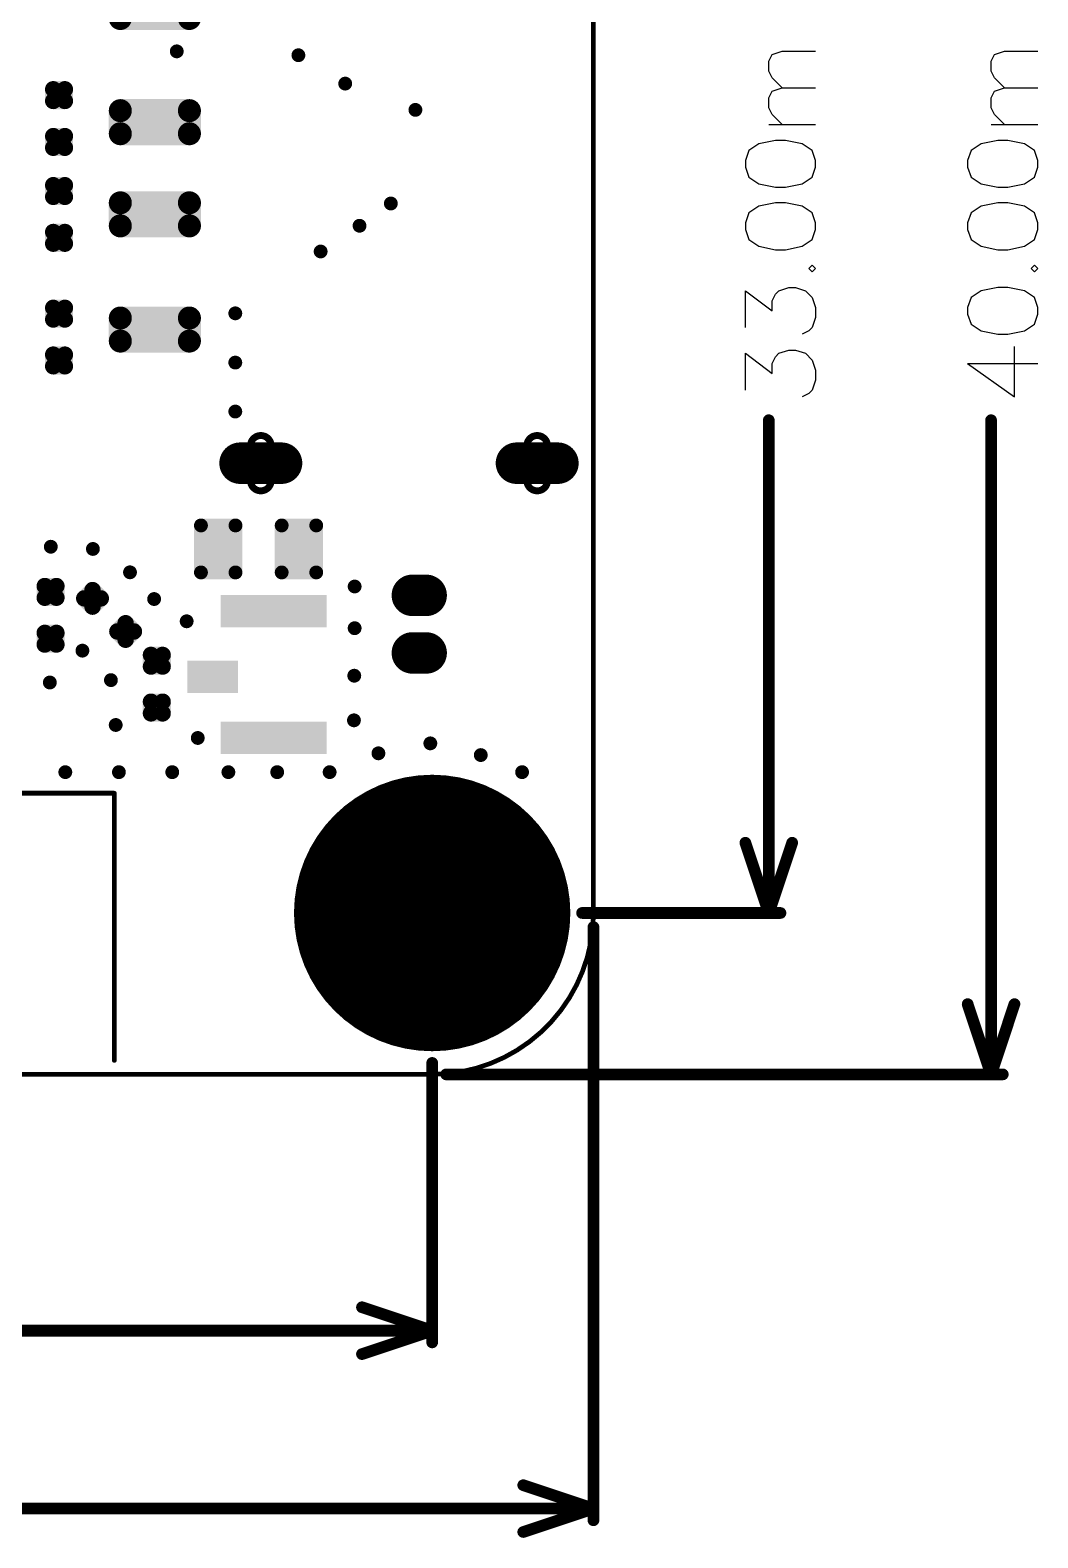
# Model space of a CAD drawing. Header units: millimetres. Extents: x 135.3 to 226.6, y 69.5 to 125.
# Drawn here: x 204.75 to 226.63, y 69.9 to 102.62 of the extents above; entities that cross this region are included whole.
import ezdxf

# ---------------------------------------------------------------- set-up
doc = ezdxf.new("R2010")
doc.units = ezdxf.units.MM
for name, color, linetype in [('Mechanical1', 6, 'Continuous'), ('Mechanical13', 56, 'Continuous'), ('Mechanical9', 56, 'Continuous'), ('PadHoleLayer', 156, 'Continuous'), ('TopSolder', 216, 'Continuous'), ('ViaHoleLayer', 16, 'Continuous')]:
    doc.layers.add(name, color=color, linetype=linetype)

# ---------------------------------------------------------------- blocks, each defined once
blk = doc.blocks.new('IPEX_8')
at = {"layer": 'TopSolder'}
for points in [[(-1.073, 2.651), (-1.775, 2.651), (-1.073, 0.349), (-1.775, 0.349)], [(1.673, 2.651), (0.971, 2.651), (1.673, 0.349), (0.971, 0.349)], [(0.351, 0.726), (-0.351, 0.726), (0.351, -0.376), (-0.351, -0.376)]]:
    blk.add_solid(points, dxfattribs=at)
blk = doc.blocks.new('0402R_N_HIGHDENSITY_9')
at = {"layer": 'TopSolder', "const_width": 0.178}
for points in [[(-0.724, 0.127, 1), (-0.546, 0.127, 1)], [(-0.724, -0.127, 1), (-0.546, -0.127, 1)], [(-0.47, 0.127, 1), (-0.292, 0.127, 1)], [(-0.47, -0.127, 1), (-0.292, -0.127, 1)], [(0.292, 0.127, 1), (0.47, 0.127, 1)], [(0.292, -0.127, 1), (0.47, -0.127, 1)], [(0.546, 0.127, 1), (0.724, 0.127, 1)], [(0.546, -0.127, 1), (0.724, -0.127, 1)]]:
    blk.add_lwpolyline(points, format="xyb", close=True, dxfattribs=at)
at = {"layer": 'TopSolder'}
for points in [[(-0.813, -0.127), (-0.203, -0.127), (-0.813, 0.127), (-0.203, 0.127)], [(-0.635, -0.305), (-0.381, -0.305), (-0.635, 0.305), (-0.381, 0.305)], [(0.203, -0.127), (0.813, -0.127), (0.203, 0.127), (0.813, 0.127)], [(0.381, -0.305), (0.635, -0.305), (0.381, 0.305), (0.635, 0.305)]]:
    blk.add_solid(points, dxfattribs=at)
blk = doc.blocks.new('0402C_N_HIGHDENSITY_10')
at = {"layer": 'TopSolder', "const_width": 0.1778}
for points in [[(-0.7239, 0.127, 1), (-0.5461, 0.127, 1)], [(-0.7239, -0.127, 1), (-0.5461, -0.127, 1)], [(-0.4699, 0.127, 1), (-0.2921, 0.127, 1)], [(-0.4699, -0.127, 1), (-0.2921, -0.127, 1)], [(0.2921, 0.127, 1), (0.4699, 0.127, 1)], [(0.2921, -0.127, 1), (0.4699, -0.127, 1)], [(0.5461, 0.127, 1), (0.7239, 0.127, 1)], [(0.5461, -0.127, 1), (0.7239, -0.127, 1)]]:
    blk.add_lwpolyline(points, format="xyb", close=True, dxfattribs=at)
at = {"layer": 'TopSolder'}
for points in [[(-0.8128, -0.127), (-0.2032, -0.127), (-0.8128, 0.127), (-0.2032, 0.127)], [(-0.635, -0.3048), (-0.381, -0.3048), (-0.635, 0.3048), (-0.381, 0.3048)], [(0.2032, -0.127), (0.8128, -0.127), (0.2032, 0.127), (0.8128, 0.127)], [(0.381, -0.3048), (0.635, -0.3048), (0.381, 0.3048), (0.635, 0.3048)]]:
    blk.add_solid(points, dxfattribs=at)
blk = doc.blocks.new('0402C_N_HIGHDENSITY_11')
at = {"layer": 'TopSolder', "const_width": 0.1778}
for points in [[(-0.7239, 0.127, 1), (-0.5461, 0.127, 1)], [(-0.7239, -0.127, 1), (-0.5461, -0.127, 1)], [(-0.4699, 0.127, 1), (-0.2921, 0.127, 1)], [(-0.4699, -0.127, 1), (-0.2921, -0.127, 1)], [(0.2921, 0.127, 1), (0.4699, 0.127, 1)], [(0.2921, -0.127, 1), (0.4699, -0.127, 1)], [(0.5461, 0.127, 1), (0.7239, 0.127, 1)], [(0.5461, -0.127, 1), (0.7239, -0.127, 1)]]:
    blk.add_lwpolyline(points, format="xyb", close=True, dxfattribs=at)
at = {"layer": 'TopSolder'}
for points in [[(-0.8128, -0.127), (-0.2032, -0.127), (-0.8128, 0.127), (-0.2032, 0.127)], [(-0.635, -0.3048), (-0.381, -0.3048), (-0.635, 0.3048), (-0.381, 0.3048)], [(0.2032, -0.127), (0.8128, -0.127), (0.2032, 0.127), (0.8128, 0.127)], [(0.381, -0.3048), (0.635, -0.3048), (0.381, 0.3048), (0.635, 0.3048)]]:
    blk.add_solid(points, dxfattribs=at)
blk = doc.blocks.new('ANT_2_4G_HWJ_CA_C03_MIRROR_26')
at = {"layer": 'Mechanical13', "const_width": 0.102}
for points in [[(-8.25, -1), (-8.25, 4.8)], [(-8.25, 4.8), (0, 4.8)], [(0, 4.8), (6.05, 4.8)], [(6.05, -1), (6.05, 4.8)]]:
    blk.add_lwpolyline(points, dxfattribs=at)
at = {"layer": 'Mechanical13', "const_width": 0.0508}
for points in [[(-8.275, 4.8, 1), (-8.225, 4.8, 1)], [(-8.275, 4.8, 1), (-8.225, 4.8, 1)], [(-0.025, 4.8, 1), (0.025, 4.8, 1)], [(-0.026, 4.8, 1), (0.025, 4.8, 1)], [(6.025, 4.8, 1), (6.075, 4.8, 1)], [(6.025, 4.8, 1), (6.075, 4.8, 1)], [(-8.275, -1, 1), (-8.225, -1, 1)], [(6.025, -1, 1), (6.075, -1, 1)]]:
    blk.add_lwpolyline(points, format="xyb", close=True, dxfattribs=at)
at = {"layer": 'TopSolder'}
for points in [[(-2.099, -1.051), (-2.099, 1.051), (-3.401, -1.051), (-3.401, 1.051)], [(3.401, -1.051), (3.401, 1.051), (2.099, -1.051), (2.099, 1.051)]]:
    blk.add_solid(points, dxfattribs=at)
blk = doc.blocks.new('PRT_1_25MM_2PIN_VER_DIP_109')
at = {"layer": 'PadHoleLayer', "const_width": 0.25}
for points in [[(-0.75, 0, 1), (-0.5, 0, 1)], [(0.5, 0, 1), (0.75, 0, 1)]]:
    blk.add_lwpolyline(points, format="xyb", close=True, dxfattribs=at)
at = {"layer": 'TopSolder', "const_width": 0.9}
for points in [[(-0.625, 0.15), (-0.625, -0.15)], [(0.625, 0.15), (0.625, -0.15)]]:
    blk.add_lwpolyline(points, dxfattribs=at)
at = {"layer": 'TopSolder', "const_width": 0.45}
for points in [[(-0.85, 0.15, 1), (-0.4, 0.15, 1)], [(0.4, 0.15, 1), (0.85, 0.15, 1)], [(-0.85, -0.15, 1), (-0.4, -0.15, 1)], [(0.4, -0.15, 1), (0.85, -0.15, 1)]]:
    blk.add_lwpolyline(points, format="xyb", close=True, dxfattribs=at)
blk = doc.blocks.new('USB_A_SMD_DIP_4PIN_L10_0_H6_3_N_111')
at = {"layer": 'PadHoleLayer', "const_width": 0.15}
for points in [[(-6.025, -1.905), (-6.775, -1.905, -1), (-6.775, -1.455), (-6.025, -1.455, -1)], [(6.775, -1.905), (6.025, -1.905, -1), (6.025, -1.455), (6.775, -1.455, -1)], [(-6.025, -7.905), (-6.775, -7.905, -1), (-6.775, -7.455), (-6.025, -7.455, -1)], [(6.775, -7.905), (6.025, -7.905, -1), (6.025, -7.455), (6.775, -7.455, -1)]]:
    blk.add_lwpolyline(points, format="xyb", close=True, dxfattribs=at)
at = {"layer": 'PadHoleLayer'}
for points in [[(-6.4, -1.68), (-6.4, -1.68, -1), (-6.4, -1.68), (-6.4, -1.68, -1)], [(6.4, -1.68), (6.4, -1.68, -1), (6.4, -1.68), (6.4, -1.68, -1)], [(-6.4, -7.68), (-6.4, -7.68, -1), (-6.4, -7.68), (-6.4, -7.68, -1)], [(6.4, -7.68), (6.4, -7.68, -1), (6.4, -7.68), (6.4, -7.68, -1)]]:
    blk.add_lwpolyline(points, format="xyb", close=True, dxfattribs=at)
at = {"layer": 'TopSolder'}
for points, const_width in [([(-3.875, 1.37, 1), (-3.625, 1.37, 1)], 0.25), ([(-3.375, 1.37, 1), (-3.125, 1.37, 1)], 0.25), ([(-1.375, 1.37, 1), (-1.125, 1.37, 1)], 0.25), ([(-0.875, 1.37, 1), (-0.625, 1.37, 1)], 0.25), ([(0.625, 1.37, 1), (0.875, 1.37, 1)], 0.25), ([(1.125, 1.37, 1), (1.375, 1.37, 1)], 0.25), ([(3.125, 1.37, 1), (3.375, 1.37, 1)], 0.25), ([(3.625, 1.37, 1), (3.875, 1.37, 1)], 0.25), ([(-3.875, -0.13, 1), (-3.625, -0.13, 1)], 0.25), ([(-3.375, -0.13, 1), (-3.125, -0.13, 1)], 0.25), ([(-1.375, -0.13, 1), (-1.125, -0.13, 1)], 0.25), ([(-0.875, -0.13, 1), (-0.625, -0.13, 1)], 0.25), ([(0.625, -0.13, 1), (0.875, -0.13, 1)], 0.25), ([(1.125, -0.13, 1), (1.375, -0.13, 1)], 0.25), ([(3.125, -0.13, 1), (3.375, -0.13, 1)], 0.25), ([(3.625, -0.13, 1), (3.875, -0.13, 1)], 0.25), ([(-6.625, -1.23, 1), (-6.175, -1.23, 1)], 0.45), ([(6.175, -1.23, 1), (6.625, -1.23, 1)], 0.45), ([(-6.625, -2.13, 1), (-6.175, -2.13, 1)], 0.45), ([(6.175, -2.13, 1), (6.625, -2.13, 1)], 0.45), ([(-6.625, -7.23, 1), (-6.175, -7.23, 1)], 0.45), ([(6.175, -7.23, 1), (6.625, -7.23, 1)], 0.45), ([(-6.625, -8.13, 1), (-6.175, -8.13, 1)], 0.45), ([(6.175, -8.13, 1), (6.625, -8.13, 1)], 0.45)]:
    blk.add_lwpolyline(points, format="xyb", close=True, dxfattribs=dict(at, const_width=const_width))
at = {"layer": 'TopSolder', "const_width": 0.9}
for points in [[(-6.4, -1.23), (-6.4, -2.13)], [(6.4, -1.23), (6.4, -2.13)], [(-6.4, -7.23), (-6.4, -8.13)], [(6.4, -7.23), (6.4, -8.13)]]:
    blk.add_lwpolyline(points, dxfattribs=at)
at = {"layer": 'TopSolder'}
for points in [[(-4, -0.13), (-3, -0.13), (-4, 1.37), (-3, 1.37)], [(-3.75, -0.38), (-3.25, -0.38), (-3.75, 1.62), (-3.25, 1.62)], [(-1.5, -0.13), (-0.5, -0.13), (-1.5, 1.37), (-0.5, 1.37)], [(-1.25, -0.38), (-0.75, -0.38), (-1.25, 1.62), (-0.75, 1.62)], [(0.5, -0.13), (1.5, -0.13), (0.5, 1.37), (1.5, 1.37)], [(0.75, -0.38), (1.25, -0.38), (0.75, 1.62), (1.25, 1.62)], [(3, -0.13), (4, -0.13), (3, 1.37), (4, 1.37)], [(3.25, -0.38), (3.75, -0.38), (3.25, 1.62), (3.75, 1.62)]]:
    blk.add_solid(points, dxfattribs=at)
blk = doc.blocks.new('0805_M1_112')
at = {"layer": 'TopSolder', "const_width": 0.15}
for points in [[(-0.044, 0.51, 1), (0.107, 0.51, 1)], [(0.706, 0.51, 1), (0.857, 0.51, 1)], [(1.709, 0.51, 1), (1.859, 0.51, 1)], [(2.459, 0.51, 1), (2.609, 0.51, 1)], [(-0.044, -0.51, 1), (0.107, -0.51, 1)], [(0.706, -0.51, 1), (0.857, -0.51, 1)], [(1.709, -0.51, 1), (1.859, -0.51, 1)], [(2.459, -0.51, 1), (2.609, -0.51, 1)]]:
    blk.add_lwpolyline(points, format="xyb", close=True, dxfattribs=at)
at = {"layer": 'TopSolder'}
for points in [[(0.031, -0.66), (0.781, -0.66), (0.031, 0.66), (0.781, 0.66)], [(1.784, -0.66), (2.534, -0.66), (1.784, 0.66), (2.534, 0.66)], [(-0.119, -0.51), (0.932, -0.51), (-0.119, 0.51), (0.932, 0.51)], [(1.634, -0.51), (2.684, -0.51), (1.634, 0.51), (2.684, 0.51)]]:
    blk.add_solid(points, dxfattribs=at)
blk = doc.blocks.new('0402R_N_HIGHDENSITY_162')
at = {"layer": 'TopSolder', "const_width": 0.1778}
for points in [[(-0.7239, 0.127, 1), (-0.5461, 0.127, 1)], [(-0.7239, -0.127, 1), (-0.5461, -0.127, 1)], [(-0.4699, 0.127, 1), (-0.2921, 0.127, 1)], [(-0.4699, -0.127, 1), (-0.2921, -0.127, 1)], [(0.2921, 0.127, 1), (0.4699, 0.127, 1)], [(0.2921, -0.127, 1), (0.4699, -0.127, 1)], [(0.5461, 0.127, 1), (0.7239, 0.127, 1)], [(0.5461, -0.127, 1), (0.7239, -0.127, 1)]]:
    blk.add_lwpolyline(points, format="xyb", close=True, dxfattribs=at)
at = {"layer": 'TopSolder'}
for points in [[(-0.8128, -0.127), (-0.2032, -0.127), (-0.8128, 0.127), (-0.2032, 0.127)], [(-0.635, -0.3048), (-0.381, -0.3048), (-0.635, 0.3048), (-0.381, 0.3048)], [(0.2032, -0.127), (0.8128, -0.127), (0.2032, 0.127), (0.8128, 0.127)], [(0.381, -0.3048), (0.635, -0.3048), (0.381, 0.3048), (0.635, 0.3048)]]:
    blk.add_solid(points, dxfattribs=at)
blk = doc.blocks.new('0402R_N_HIGHDENSITY_163')
at = {"layer": 'TopSolder', "const_width": 0.1778}
for points in [[(-0.7239, 0.127, 1), (-0.5461, 0.127, 1)], [(-0.7239, -0.127, 1), (-0.5461, -0.127, 1)], [(-0.4699, 0.127, 1), (-0.2921, 0.127, 1)], [(-0.4699, -0.127, 1), (-0.2921, -0.127, 1)], [(0.2921, 0.127, 1), (0.4699, 0.127, 1)], [(0.2921, -0.127, 1), (0.4699, -0.127, 1)], [(0.5461, 0.127, 1), (0.7239, 0.127, 1)], [(0.5461, -0.127, 1), (0.7239, -0.127, 1)]]:
    blk.add_lwpolyline(points, format="xyb", close=True, dxfattribs=at)
at = {"layer": 'TopSolder'}
for points in [[(-0.8128, -0.127), (-0.2032, -0.127), (-0.8128, 0.127), (-0.2032, 0.127)], [(-0.635, -0.3048), (-0.381, -0.3048), (-0.635, 0.3048), (-0.381, 0.3048)], [(0.2032, -0.127), (0.8128, -0.127), (0.2032, 0.127), (0.8128, 0.127)], [(0.381, -0.3048), (0.635, -0.3048), (0.381, 0.3048), (0.635, 0.3048)]]:
    blk.add_solid(points, dxfattribs=at)
blk = doc.blocks.new('0402R_N_HIGHDENSITY_164')
at = {"layer": 'TopSolder', "const_width": 0.1778}
for points in [[(-0.7239, 0.127, 1), (-0.5461, 0.127, 1)], [(-0.7239, -0.127, 1), (-0.5461, -0.127, 1)], [(-0.4699, 0.127, 1), (-0.2921, 0.127, 1)], [(-0.4699, -0.127, 1), (-0.2921, -0.127, 1)], [(0.2921, 0.127, 1), (0.4699, 0.127, 1)], [(0.2921, -0.127, 1), (0.4699, -0.127, 1)], [(0.5461, 0.127, 1), (0.7239, 0.127, 1)], [(0.5461, -0.127, 1), (0.7239, -0.127, 1)]]:
    blk.add_lwpolyline(points, format="xyb", close=True, dxfattribs=at)
at = {"layer": 'TopSolder'}
for points in [[(-0.8128, -0.127), (-0.2032, -0.127), (-0.8128, 0.127), (-0.2032, 0.127)], [(-0.635, -0.3048), (-0.381, -0.3048), (-0.635, 0.3048), (-0.381, 0.3048)], [(0.2032, -0.127), (0.8128, -0.127), (0.2032, 0.127), (0.8128, 0.127)], [(0.381, -0.3048), (0.635, -0.3048), (0.381, 0.3048), (0.635, 0.3048)]]:
    blk.add_solid(points, dxfattribs=at)

msp = doc.modelspace()

# ---------------------------------------------------------------- linework, layer by layer
at = {"layer": 'Mechanical1', "const_width": 0.102}
for points in [[(216.979, 116.455), (216.979, 83.458)], [(155.504, 79.956), (213.477, 79.956)]]:
    msp.add_lwpolyline(points, dxfattribs=at)
msp.add_lwpolyline([(216.979, 83.458, -0.414214), (213.477, 79.956)], format="xyb", dxfattribs=at)
at = {"layer": 'Mechanical1', "const_width": 0.0508}
for points in [[(216.953, 83.458, 1), (217.004, 83.458, 1)], [(216.953, 83.458, 1), (217.004, 83.458, 1)], [(213.452, 79.956, 1), (213.502, 79.956, 1)], [(213.452, 79.956, 1), (213.502, 79.956, 1)]]:
    msp.add_lwpolyline(points, format="xyb", close=True, dxfattribs=at)
at = {"layer": 'Mechanical9'}
for p, q in [((220.784, 101.944), (220.857, 102.089)), ((220.857, 102.089), (221.075, 102.162)), ((221.075, 102.162), (221.8, 102.162)), ((225.61, 101.944), (225.683, 102.089)), ((225.683, 102.089), (225.901, 102.162)), ((225.901, 102.162), (226.626, 102.162)), ((220.784, 101.727), (220.784, 101.944)), ((225.61, 101.727), (225.61, 101.944)), ((220.857, 101.582), (220.784, 101.727)), ((221.075, 101.364), (220.857, 101.582)), ((225.683, 101.582), (225.61, 101.727)), ((225.901, 101.364), (225.683, 101.582)), ((220.784, 101.146), (220.857, 101.291)), ((220.784, 100.929), (220.784, 101.146)), ((220.857, 101.291), (221.075, 101.364)), ((221.075, 101.364), (221.8, 101.364)), ((225.61, 101.146), (225.683, 101.291)), ((225.61, 100.929), (225.61, 101.146)), ((225.683, 101.291), (225.901, 101.364)), ((225.901, 101.364), (226.626, 101.364)), ((220.857, 100.783), (220.784, 100.929)), ((221.075, 100.566), (220.857, 100.783)), ((225.683, 100.783), (225.61, 100.929)), ((225.901, 100.566), (225.683, 100.783)), ((220.784, 100.566), (221.8, 100.566)), ((225.61, 100.566), (226.626, 100.566)), ((220.567, 100.152), (220.349, 100.007)), ((220.929, 100.225), (220.567, 100.152)), ((221.147, 100.225), (220.929, 100.225)), ((221.51, 100.152), (221.147, 100.225)), ((221.728, 100.007), (221.51, 100.152)), ((225.393, 100.152), (225.175, 100.007)), ((225.755, 100.225), (225.393, 100.152)), ((225.973, 100.225), (225.755, 100.225)), ((226.336, 100.152), (225.973, 100.225)), ((226.554, 100.007), (226.336, 100.152)), ((220.349, 100.007), (220.276, 99.789)), ((221.8, 99.789), (221.728, 100.007)), ((225.175, 100.007), (225.102, 99.789)), ((226.626, 99.789), (226.554, 100.007)), ((220.276, 99.789), (220.276, 99.644)), ((220.276, 99.644), (220.349, 99.427)), ((221.728, 99.427), (221.8, 99.644)), ((221.8, 99.644), (221.8, 99.789)), ((225.102, 99.789), (225.102, 99.644)), ((225.102, 99.644), (225.175, 99.427)), ((226.554, 99.427), (226.626, 99.644)), ((226.626, 99.644), (226.626, 99.789)), ((220.349, 99.427), (220.567, 99.281)), ((220.567, 99.281), (220.929, 99.209)), ((220.929, 99.209), (221.147, 99.209)), ((221.147, 99.209), (221.51, 99.281)), ((221.51, 99.281), (221.728, 99.427)), ((225.175, 99.427), (225.393, 99.281)), ((225.393, 99.281), (225.755, 99.209)), ((225.755, 99.209), (225.973, 99.209)), ((225.973, 99.209), (226.336, 99.281)), ((226.336, 99.281), (226.554, 99.427)), ((220.929, 98.868), (220.567, 98.795)), ((221.147, 98.868), (220.929, 98.868)), ((221.51, 98.795), (221.147, 98.868)), ((225.755, 98.868), (225.393, 98.795)), ((225.973, 98.868), (225.755, 98.868)), ((226.336, 98.795), (225.973, 98.868)), ((220.349, 98.65), (220.276, 98.433)), ((220.567, 98.795), (220.349, 98.65)), ((221.728, 98.65), (221.51, 98.795)), ((221.8, 98.433), (221.728, 98.65)), ((225.175, 98.65), (225.102, 98.433)), ((225.393, 98.795), (225.175, 98.65)), ((226.554, 98.65), (226.336, 98.795)), ((226.626, 98.433), (226.554, 98.65)), ((220.276, 98.433), (220.276, 98.287)), ((220.276, 98.287), (220.349, 98.07)), ((221.728, 98.07), (221.8, 98.287)), ((221.8, 98.287), (221.8, 98.433)), ((225.102, 98.433), (225.102, 98.287)), ((225.102, 98.287), (225.175, 98.07)), ((226.554, 98.07), (226.626, 98.287)), ((226.626, 98.287), (226.626, 98.433)), ((220.349, 98.07), (220.567, 97.925)), ((220.567, 97.925), (220.929, 97.852)), ((220.929, 97.852), (221.147, 97.852)), ((221.147, 97.852), (221.51, 97.925)), ((221.51, 97.925), (221.728, 98.07)), ((225.175, 98.07), (225.393, 97.925)), ((225.393, 97.925), (225.755, 97.852)), ((225.755, 97.852), (225.973, 97.852)), ((225.973, 97.852), (226.336, 97.925)), ((226.336, 97.925), (226.554, 98.07)), ((221.728, 97.518), (221.655, 97.446)), ((221.8, 97.446), (221.728, 97.518)), ((226.554, 97.518), (226.481, 97.446)), ((226.626, 97.446), (226.554, 97.518)), ((221.655, 97.446), (221.728, 97.373)), ((221.728, 97.373), (221.8, 97.446)), ((226.481, 97.446), (226.554, 97.373)), ((226.554, 97.373), (226.626, 97.446)), ((220.276, 96.162), (220.276, 96.96)), ((220.276, 96.96), (220.857, 96.524)), ((220.857, 96.742), (220.929, 96.887)), ((220.929, 96.887), (221.002, 96.96)), ((221.002, 96.96), (221.22, 97.032)), ((221.22, 97.032), (221.365, 97.032)), ((221.365, 97.032), (221.582, 96.96)), ((221.582, 96.96), (221.728, 96.815)), ((225.393, 96.96), (225.175, 96.815)), ((225.755, 97.032), (225.393, 96.96)), ((225.973, 97.032), (225.755, 97.032)), ((226.336, 96.96), (225.973, 97.032)), ((226.554, 96.815), (226.336, 96.96)), ((220.857, 96.524), (220.857, 96.742)), ((221.728, 96.815), (221.8, 96.597)), ((221.8, 96.597), (221.8, 96.379)), ((225.175, 96.815), (225.102, 96.597)), ((225.102, 96.597), (225.102, 96.452)), ((226.626, 96.597), (226.554, 96.815)), ((226.626, 96.452), (226.626, 96.597)), ((221.8, 96.379), (221.728, 96.162)), ((225.102, 96.452), (225.175, 96.234)), ((225.175, 96.234), (225.393, 96.089)), ((226.336, 96.089), (226.554, 96.234)), ((226.554, 96.234), (226.626, 96.452)), ((221.655, 96.089), (221.51, 96.016)), ((221.728, 96.162), (221.655, 96.089)), ((225.393, 96.089), (225.755, 96.016)), ((225.755, 96.016), (225.973, 96.016)), ((225.973, 96.016), (226.336, 96.089)), ((220.276, 94.805), (220.276, 95.603)), ((220.276, 95.603), (220.857, 95.168)), ((220.929, 95.53), (221.002, 95.603)), ((221.002, 95.603), (221.22, 95.675)), ((221.22, 95.675), (221.365, 95.675)), ((221.365, 95.675), (221.582, 95.603)), ((221.582, 95.603), (221.728, 95.458)), ((226.118, 94.66), (226.118, 95.748)), ((220.857, 95.385), (220.929, 95.53)), ((220.857, 95.168), (220.857, 95.385)), ((221.728, 95.458), (221.8, 95.24)), ((221.8, 95.24), (221.8, 95.022)), ((225.102, 95.385), (226.118, 94.66)), ((225.102, 95.385), (226.626, 95.385)), ((221.8, 95.022), (221.728, 94.805)), ((221.655, 94.732), (221.51, 94.66)), ((221.728, 94.805), (221.655, 94.732))]:
    msp.add_line(p, q, dxfattribs=at)
at = {"layer": 'Mechanical9', "const_width": 0.254}
for points in [[(220.784, 83.458), (220.784, 94.152)], [(225.61, 79.956), (225.61, 94.152)], [(220.276, 84.982), (220.784, 83.458)], [(220.784, 83.458), (221.292, 84.982)], [(216.731, 83.458), (221.038, 83.458)], [(216.979, 70.279), (216.979, 83.153)], [(225.102, 81.48), (225.61, 79.956)], [(225.61, 79.956), (226.118, 81.48)], [(213.477, 74.14), (213.477, 80.204)], [(213.782, 79.956), (225.864, 79.956)], [(211.953, 74.902), (213.477, 74.394)], [(189.266, 74.394), (213.477, 74.394)], [(211.953, 73.886), (213.477, 74.394)], [(215.455, 71.041), (216.979, 70.533)], [(189.226, 70.533), (216.979, 70.533)], [(215.455, 70.025), (216.979, 70.533)]]:
    msp.add_lwpolyline(points, dxfattribs=at)
at = {"layer": 'Mechanical9', "const_width": 0.127}
for points in [[(220.721, 94.152, 1), (220.848, 94.152, 1)], [(225.547, 94.152, 1), (225.674, 94.152, 1)], [(220.213, 84.982, 1), (220.34, 84.982, 1)], [(221.229, 84.982, 1), (221.356, 84.982, 1)], [(216.668, 83.458, 1), (216.795, 83.458, 1)], [(220.721, 83.458, 1), (220.848, 83.458, 1)], [(220.721, 83.458, 1), (220.848, 83.458, 1)], [(220.721, 83.458, 1), (220.848, 83.458, 1)], [(220.975, 83.458, 1), (221.102, 83.458, 1)], [(216.915, 83.153, 1), (217.042, 83.153, 1)], [(225.039, 81.48, 1), (225.166, 81.48, 1)], [(226.055, 81.48, 1), (226.182, 81.48, 1)], [(213.414, 80.204, 1), (213.541, 80.204, 1)], [(213.718, 79.956, 1), (213.845, 79.956, 1)], [(225.547, 79.956, 1), (225.674, 79.956, 1)], [(225.547, 79.956, 1), (225.674, 79.956, 1)], [(225.547, 79.956, 1), (225.674, 79.956, 1)], [(225.801, 79.956, 1), (225.928, 79.956, 1)], [(211.89, 74.902, 1), (212.017, 74.902, 1)], [(213.414, 74.394, 1), (213.541, 74.394, 1)], [(213.414, 74.394, 1), (213.541, 74.394, 1)], [(213.414, 74.394, 1), (213.541, 74.394, 1)], [(211.89, 73.886, 1), (212.017, 73.886, 1)], [(213.414, 74.14, 1), (213.541, 74.14, 1)], [(215.391, 71.041, 1), (215.518, 71.041, 1)], [(216.915, 70.533, 1), (217.042, 70.533, 1)], [(216.915, 70.533, 1), (217.042, 70.533, 1)], [(216.915, 70.533, 1), (217.042, 70.533, 1)], [(216.915, 70.279, 1), (217.042, 70.279, 1)], [(215.391, 70.025, 1), (215.518, 70.025, 1)]]:
    msp.add_lwpolyline(points, format="xyb", close=True, dxfattribs=at)
at = {"layer": 'PadHoleLayer', "const_width": 1.4}
msp.add_lwpolyline([(212.777, 83.458, 1), (214.177, 83.458, 1)], format="xyb", close=True, dxfattribs=at)
at = {"layer": 'TopSolder', "const_width": 3}
msp.add_lwpolyline([(211.977, 83.458, 1), (214.977, 83.458, 1)], format="xyb", close=True, dxfattribs=at)
at = {"layer": 'ViaHoleLayer', "const_width": 0.15}
for points in [[(207.857, 102.156, 1), (208.007, 102.156, 1)], [(210.498, 102.072, 1), (210.648, 102.072, 1)], [(211.514, 101.456, 1), (211.664, 101.456, 1)], [(213.038, 100.886, 1), (213.188, 100.886, 1)], [(212.505, 98.854, 1), (212.655, 98.854, 1)], [(211.825, 98.371, 1), (211.975, 98.371, 1)], [(210.981, 97.813, 1), (211.131, 97.813, 1)], [(209.128, 96.471, 1), (209.278, 96.471, 1)], [(209.128, 95.402, 1), (209.278, 95.402, 1)], [(209.128, 94.34, 1), (209.278, 94.34, 1)], [(205.123, 91.406, 1), (205.273, 91.406, 1)], [(206.037, 91.358, 1), (206.187, 91.358, 1)], [(206.842, 90.851, 1), (206.992, 90.851, 1)], [(211.719, 90.543, 1), (211.869, 90.543, 1)], [(207.366, 90.271, 1), (207.516, 90.271, 1)], [(208.072, 89.788, 1), (208.222, 89.788, 1)], [(211.719, 89.638, 1), (211.869, 89.638, 1)], [(205.809, 89.151, 1), (205.959, 89.151, 1)], [(211.711, 88.607, 1), (211.861, 88.607, 1)], [(205.102, 88.46, 1), (205.252, 88.46, 1)], [(206.428, 88.511, 1), (206.578, 88.511, 1)], [(206.532, 87.538, 1), (206.682, 87.538, 1)], [(211.704, 87.639, 1), (211.854, 87.639, 1)], [(208.313, 87.256, 1), (208.463, 87.256, 1)], [(212.235, 86.923, 1), (212.385, 86.923, 1)], [(213.362, 87.139, 1), (213.512, 87.139, 1)], [(214.457, 86.885, 1), (214.607, 86.885, 1)], [(205.438, 86.514, 1), (205.588, 86.514, 1)], [(206.601, 86.514, 1), (206.751, 86.514, 1)], [(207.759, 86.514, 1), (207.909, 86.514, 1)], [(208.978, 86.514, 1), (209.128, 86.514, 1)], [(210.038, 86.514, 1), (210.188, 86.514, 1)], [(211.176, 86.514, 1), (211.326, 86.514, 1)], [(215.354, 86.514, 1), (215.504, 86.514, 1)]]:
    msp.add_lwpolyline(points, format="xyb", close=True, dxfattribs=at)

# ---------------------------------------------------------------- block references
for name, p, rotation in [('USB_A_SMD_DIP_4PIN_L10_0_H6_3_N_111', (208.077, 99.619), 90), ('0402R_N_HIGHDENSITY_162', (205.377, 100.698), 90), ('0402R_N_HIGHDENSITY_163', (205.377, 98.617), 270), ('0402R_N_HIGHDENSITY_164', (205.377, 95.956), 90), ('0805_M1_112', (208.426, 91.358), 360), ('0402C_N_HIGHDENSITY_11', (205.193, 89.918), 90), ('0402R_N_HIGHDENSITY_9', (206.463, 89.926), 315), ('PRT_1_25MM_2PIN_VER_DIP_109', (213.197, 89.726), 270), ('IPEX_8', (208.535, 88.582), 270), ('0402C_N_HIGHDENSITY_10', (207.499, 88.424), 90), ('ANT_2_4G_HWJ_CA_C03_MIRROR_26', (200.527, 81.258), 360)]:
    msp.add_blockref(name, p, dxfattribs=dict(rotation=rotation))

doc.saveas('drawing.dxf')
